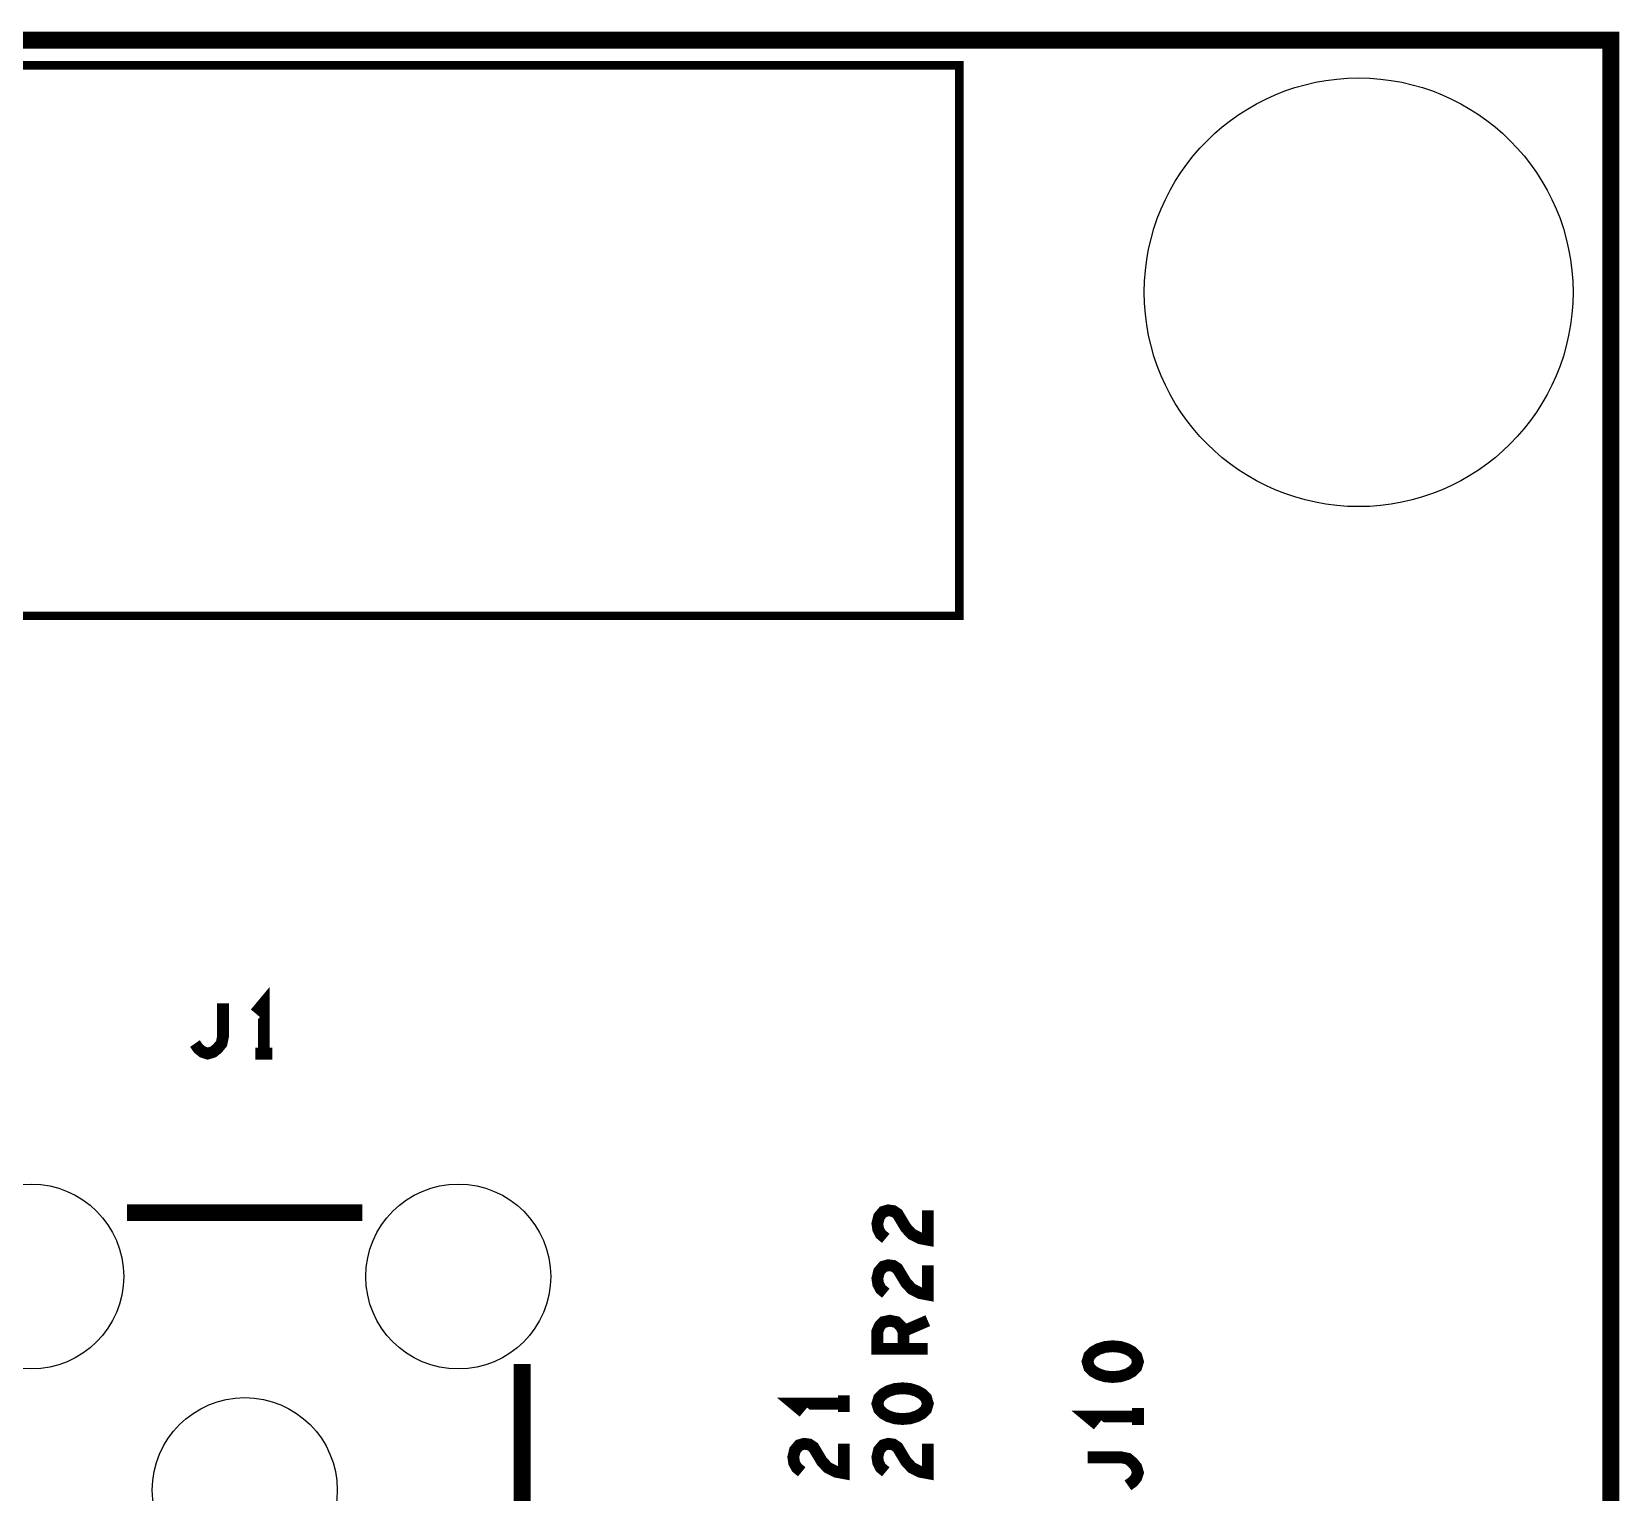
# Model space of a CAD drawing. Extents: x -0.1 to 55.1, y -0.1 to 48.1.
# Drawn here: x 36.22 to 55.1, y 30.72 to 48.1 of the extents above; entities that cross this region are included whole.
import ezdxf

# ---------------------------------------------------------------- set-up
doc = ezdxf.new("R2010")
doc.units = 0
doc.layers.get('0').update_dxf_attribs({"linetype": 'CONTINUOUS'})
doc.layers.add('MASK_TOP_ART', color=10, linetype='CONTINUOUS')
doc.layers.add('SILK_TOP_ART', color=11, linetype='CONTINUOUS')

# ---------------------------------------------------------------- blocks, each defined once
blk = doc.blocks.new('ROUND_446')
blk.add_circle((0, 0), 2.55)
blk = doc.blocks.new('ROUND_444')
blk.add_circle((0, 0), 1.1)

msp = doc.modelspace()

# ---------------------------------------------------------------- linework, layer by layer
at = {"layer": 'MASK_TOP_ART', "const_width": 0.2}
msp.add_lwpolyline([(11, 0), (55, 0), (55, 48), (0, 48), (0, 0), (11, 0)], dxfattribs=at)
at = {"layer": 'SILK_TOP_ART'}
for points, const_width in [([(11, 0), (55, 0), (55, 48), (0, 48), (0, 0), (11, 0)], 0.2), ([(27.8, 47.7), (47.25, 47.7), (47.25, 41.15), (29.25, 41.15), (29.25, 35.25), (27.75, 35.25), (27.75, 47.7), (28.1, 47.7)], 0.1), ([(38.9762, 35.942), (38.9762, 36.542), (38.8762, 36.422)], 0.14), ([(38.1571, 36.062), (38.1988, 36.002), (38.2488, 35.962), (38.3071, 35.942), (38.3738, 35.962), (38.4238, 36.002), (38.4738, 36.062), (38.4905, 36.142), (38.4905, 36.542)], 0.14), ([(38.8762, 35.942), (39.0762, 35.942)], 0.14), ([(37.35, 34.05), (40.15, 34.05)], 0.2), ([(46.375, 33.7441), (46.315, 33.7941), (46.285, 33.8524), (46.275, 33.9191), (46.295, 34.0024), (46.345, 34.0607), (46.405, 34.0774), (46.465, 34.0691), (46.515, 34.0357), (46.615, 33.8691), (46.685, 33.7941), (46.785, 33.7441), (46.875, 33.7274), (46.875, 34.0774)], 0.14), ([(46.375, 33.0917), (46.315, 33.1417), (46.285, 33.2), (46.275, 33.2667), (46.295, 33.35), (46.345, 33.4083), (46.405, 33.425), (46.465, 33.4167), (46.515, 33.3833), (46.615, 33.2167), (46.685, 33.1417), (46.785, 33.0917), (46.875, 33.075), (46.875, 33.425)], 0.14), ([(46.875, 32.4309), (46.275, 32.4309), (46.275, 32.6393), (46.305, 32.7059), (46.345, 32.7476), (46.425, 32.7643), (46.505, 32.7476), (46.555, 32.6976), (46.585, 32.6393), (46.585, 32.4309)], 0.14), ([(46.585, 32.6393), (46.875, 32.7643)], 0.14), ([(48.775, 32.2774), (48.795, 32.2107), (48.845, 32.1607), (48.905, 32.1274), (48.985, 32.1024), (49.075, 32.0941), (49.165, 32.1024), (49.245, 32.1274), (49.305, 32.1607), (49.355, 32.2107), (49.375, 32.2774), (49.355, 32.3441), (49.305, 32.3941), (49.245, 32.4274), (49.165, 32.4524), (49.075, 32.4607), (48.985, 32.4524), (48.905, 32.4274), (48.845, 32.3941), (48.795, 32.3441), (48.775, 32.2774)], 0.14), ([(42.05, 32.25), (42.05, 29.25)], 0.2), ([(45.875, 31.6774), (45.875, 31.8774)], 0.14), ([(46.275, 31.7774), (46.295, 31.7107), (46.345, 31.6607), (46.405, 31.6274), (46.485, 31.6024), (46.575, 31.5941), (46.665, 31.6024), (46.745, 31.6274), (46.805, 31.6607), (46.855, 31.7107), (46.875, 31.7774), (46.855, 31.8441), (46.805, 31.8941), (46.745, 31.9274), (46.665, 31.9524), (46.575, 31.9607), (46.485, 31.9524), (46.405, 31.9274), (46.345, 31.8941), (46.295, 31.8441), (46.275, 31.7774)], 0.14), ([(45.875, 31.7774), (45.275, 31.7774), (45.395, 31.6774)], 0.14), ([(49.375, 31.525), (49.375, 31.725)], 0.14), ([(49.375, 31.625), (48.775, 31.625), (48.895, 31.525)], 0.14), ([(45.375, 30.9667), (45.315, 31.0167), (45.285, 31.075), (45.275, 31.1417), (45.295, 31.225), (45.345, 31.2833), (45.405, 31.3), (45.465, 31.2917), (45.515, 31.2583), (45.615, 31.0917), (45.685, 31.0167), (45.785, 30.9667), (45.875, 30.95), (45.875, 31.3)], 0.14), ([(46.375, 30.9667), (46.315, 31.0167), (46.285, 31.075), (46.275, 31.1417), (46.295, 31.225), (46.345, 31.2833), (46.405, 31.3), (46.465, 31.2917), (46.515, 31.2583), (46.615, 31.0917), (46.685, 31.0167), (46.785, 30.9667), (46.875, 30.95), (46.875, 31.3)], 0.14), ([(49.255, 30.8059), (49.315, 30.8476), (49.355, 30.8976), (49.375, 30.9559), (49.355, 31.0226), (49.315, 31.0726), (49.255, 31.1226), (49.175, 31.1393), (48.775, 31.1393)], 0.14)]:
    msp.add_lwpolyline(points, dxfattribs=dict(at, const_width=const_width))

# ---------------------------------------------------------------- block references
at = {"layer": 'MASK_TOP_ART'}
for name, p in [('ROUND_446', (52, 45)), ('ROUND_444', (36.21, 33.29)), ('ROUND_444', (41.29, 33.29)), ('ROUND_444', (38.75, 30.75))]:
    msp.add_blockref(name, p, dxfattribs=at)

doc.saveas('drawing.dxf')
